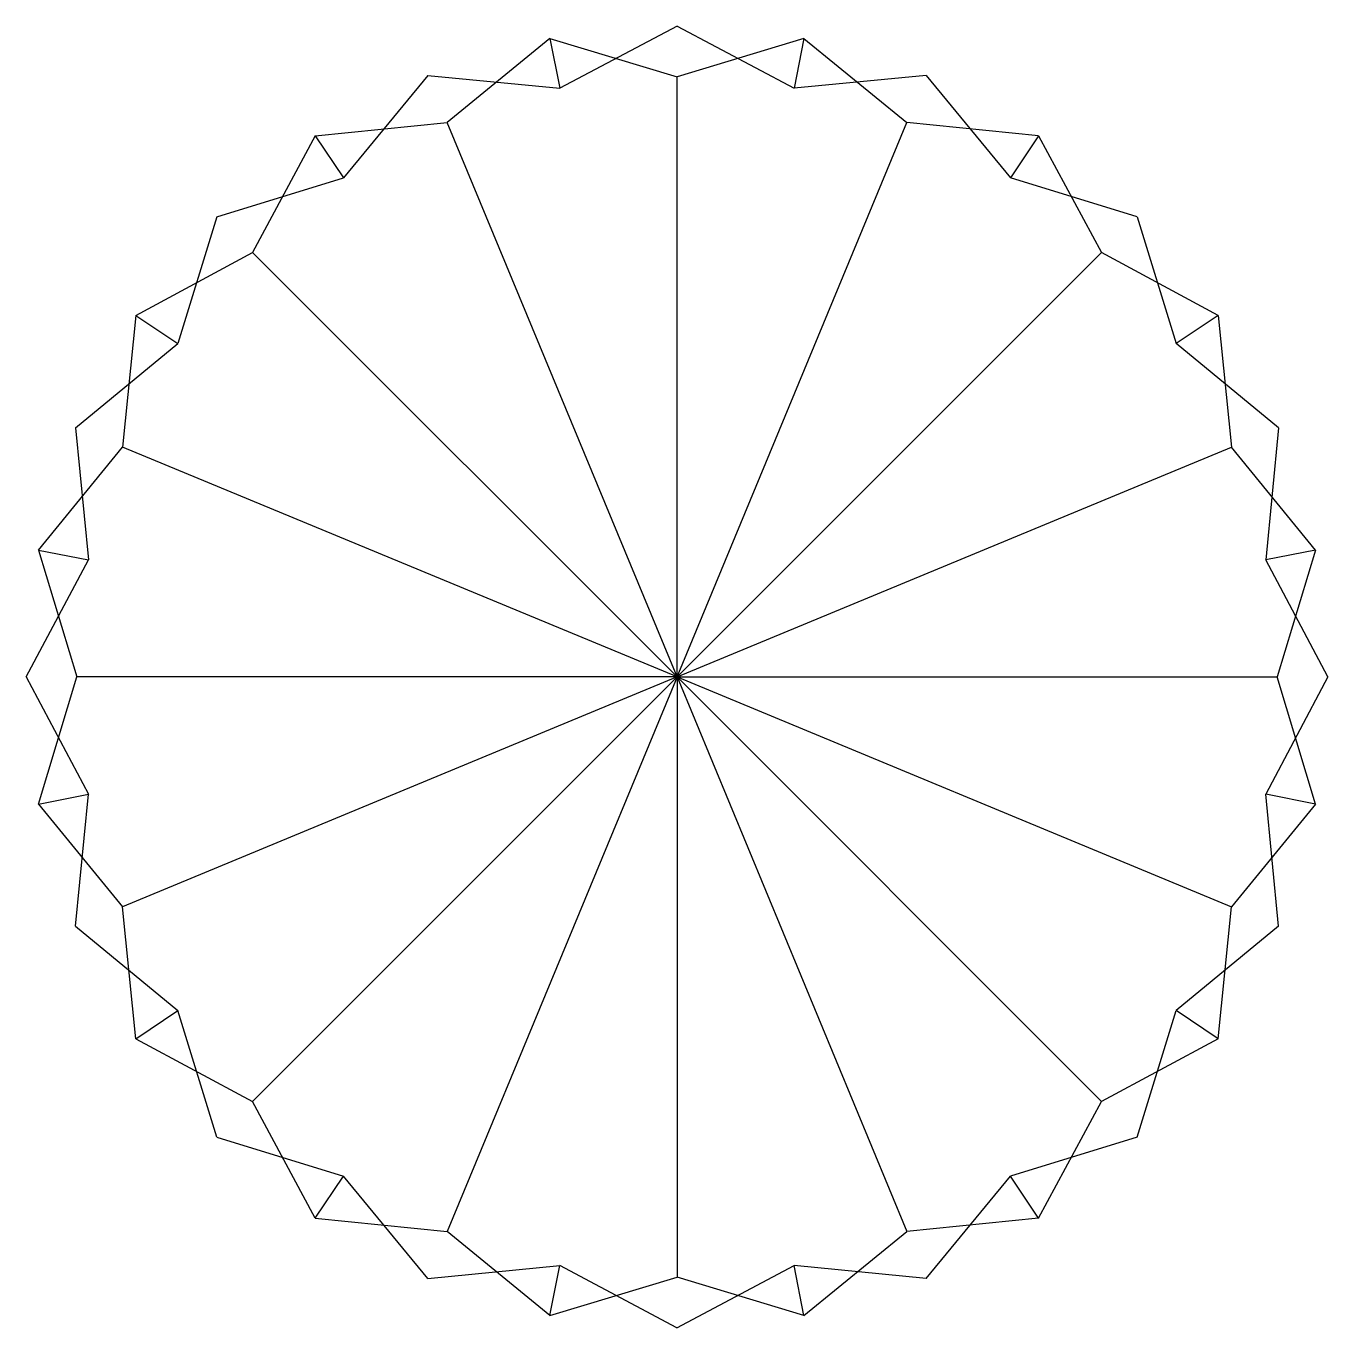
# Model space of a CAD drawing. Extents: x 2342.04 to 2344.31, y 1269.98 to 1272.24.
import ezdxf

# ---------------------------------------------------------------- set-up
doc = ezdxf.new("R2010")
doc.units = 0
doc.layers.get('0').update_dxf_attribs({"linetype": 'CONTINUOUS'})

msp = doc.modelspace()

# ---------------------------------------------------------------- linework, layer by layer
for p, q in [((2343.1735, 1272.2437), (2342.9697, 1272.1353)), ((2343.1735, 1272.2437), (2343.3772, 1272.1353)), ((2342.9525, 1272.2219), (2342.7738, 1272.0759)), ((2342.9525, 1272.2219), (2343.1735, 1272.1553)), ((2342.9525, 1272.2219), (2342.9697, 1272.1353)), ((2343.3944, 1272.2219), (2343.1735, 1272.1553)), ((2343.3944, 1272.2219), (2343.3772, 1272.1353)), ((2343.3944, 1272.2219), (2343.5731, 1272.0758)), ((2342.7401, 1272.1574), (2342.5933, 1271.9794)), ((2342.7401, 1272.1574), (2342.9697, 1272.1353)), ((2343.1735, 1271.1111), (2343.1735, 1272.1553)), ((2343.6069, 1272.1574), (2343.3772, 1272.1353)), ((2343.6069, 1272.1574), (2343.7536, 1271.9793)), ((2342.5442, 1272.0528), (2342.7738, 1272.0759)), ((2343.1735, 1271.1111), (2342.7738, 1272.0759)), ((2343.1735, 1271.1111), (2343.5731, 1272.0758)), ((2343.8027, 1272.0528), (2343.5731, 1272.0758)), ((2342.5442, 1272.0528), (2342.4351, 1271.8495)), ((2342.5442, 1272.0528), (2342.5933, 1271.9794)), ((2343.8027, 1272.0528), (2343.7536, 1271.9793)), ((2343.8027, 1272.0528), (2343.9119, 1271.8495)), ((2342.3726, 1271.9119), (2342.5933, 1271.9794)), ((2343.9743, 1271.9119), (2343.7536, 1271.9793)), ((2342.3726, 1271.9119), (2342.3052, 1271.6912)), ((2343.9743, 1271.9119), (2344.0418, 1271.6912)), ((2342.2318, 1271.7403), (2342.4351, 1271.8495)), ((2343.1735, 1271.1111), (2342.4351, 1271.8495)), ((2343.1735, 1271.1111), (2343.9119, 1271.8495)), ((2344.1152, 1271.7403), (2343.9119, 1271.8495)), ((2342.2318, 1271.7403), (2342.2087, 1271.5107)), ((2342.2318, 1271.7403), (2342.3052, 1271.6912)), ((2344.1152, 1271.7403), (2344.0418, 1271.6912)), ((2344.1152, 1271.7403), (2344.1383, 1271.5107)), ((2342.1271, 1271.5445), (2342.3052, 1271.6912)), ((2344.2198, 1271.5445), (2344.0418, 1271.6912)), ((2342.1271, 1271.5445), (2342.1493, 1271.3148)), ((2344.2198, 1271.5445), (2344.1977, 1271.3148)), ((2342.0626, 1271.332), (2342.2087, 1271.5107)), ((2343.1735, 1271.1111), (2342.2087, 1271.5107)), ((2343.1735, 1271.1111), (2344.1383, 1271.5107)), ((2344.2843, 1271.332), (2344.1383, 1271.5107)), ((2342.0626, 1271.332), (2342.1292, 1271.1111)), ((2342.0626, 1271.332), (2342.1493, 1271.3148)), ((2344.2843, 1271.332), (2344.1977, 1271.3148)), ((2344.2843, 1271.332), (2344.2177, 1271.1111)), ((2342.0409, 1271.1111), (2342.1493, 1271.3148)), ((2344.306, 1271.1111), (2344.1977, 1271.3148)), ((2342.0409, 1271.1111), (2342.1493, 1270.9073)), ((2342.0626, 1270.8901), (2342.1292, 1271.1111)), ((2343.1735, 1271.1111), (2342.1292, 1271.1111)), ((2343.1735, 1271.1111), (2342.2087, 1270.7114)), ((2343.1735, 1271.1111), (2342.435, 1270.3727)), ((2343.1735, 1271.1111), (2342.7738, 1270.1463)), ((2343.1735, 1271.1111), (2344.2177, 1271.1111)), ((2343.1735, 1271.1111), (2343.5731, 1270.1463)), ((2343.1735, 1271.1111), (2343.1735, 1270.0668)), ((2343.1735, 1271.1111), (2343.9119, 1270.3726)), ((2343.1735, 1271.1111), (2344.1382, 1270.7114)), ((2344.306, 1271.1111), (2344.1977, 1270.9073)), ((2344.2843, 1270.8901), (2344.2177, 1271.1111)), ((2342.0626, 1270.8901), (2342.1493, 1270.9073)), ((2342.1271, 1270.6777), (2342.1493, 1270.9073)), ((2344.2198, 1270.6776), (2344.1977, 1270.9073)), ((2344.2843, 1270.8901), (2344.1977, 1270.9073)), ((2342.0626, 1270.8901), (2342.2087, 1270.7114)), ((2344.2843, 1270.8901), (2344.1382, 1270.7114)), ((2342.2318, 1270.4818), (2342.2087, 1270.7114)), ((2344.1152, 1270.4818), (2344.1382, 1270.7114)), ((2342.1271, 1270.6777), (2342.3052, 1270.5309)), ((2344.2198, 1270.6776), (2344.0417, 1270.5309)), ((2342.2318, 1270.4818), (2342.3052, 1270.5309)), ((2342.3726, 1270.3102), (2342.3052, 1270.5309)), ((2343.9743, 1270.3102), (2344.0417, 1270.5309)), ((2344.1152, 1270.4818), (2344.0417, 1270.5309)), ((2342.2318, 1270.4818), (2342.435, 1270.3727)), ((2344.1152, 1270.4818), (2343.9119, 1270.3726)), ((2342.5442, 1270.1694), (2342.435, 1270.3727)), ((2343.8027, 1270.1693), (2343.9119, 1270.3726)), ((2342.3726, 1270.3102), (2342.5933, 1270.2428)), ((2343.9743, 1270.3102), (2343.7536, 1270.2428)), ((2342.5442, 1270.1694), (2342.5933, 1270.2428)), ((2342.74, 1270.0647), (2342.5933, 1270.2428)), ((2343.6069, 1270.0647), (2343.7536, 1270.2428)), ((2343.8027, 1270.1693), (2343.7536, 1270.2428)), ((2342.5442, 1270.1694), (2342.7738, 1270.1463)), ((2343.8027, 1270.1693), (2343.5731, 1270.1463)), ((2342.9525, 1270.0002), (2342.7738, 1270.1463)), ((2343.3944, 1270.0002), (2343.5731, 1270.1463)), ((2342.74, 1270.0647), (2342.9697, 1270.0869)), ((2342.9525, 1270.0002), (2342.9697, 1270.0869)), ((2343.1734, 1269.9785), (2342.9697, 1270.0869)), ((2343.1734, 1269.9785), (2343.3772, 1270.0869)), ((2343.6069, 1270.0647), (2343.3772, 1270.0869)), ((2343.3944, 1270.0002), (2343.3772, 1270.0869)), ((2342.9525, 1270.0002), (2343.1735, 1270.0668)), ((2343.3944, 1270.0002), (2343.1735, 1270.0668))]:
    msp.add_line(p, q)

doc.saveas('drawing.dxf')
